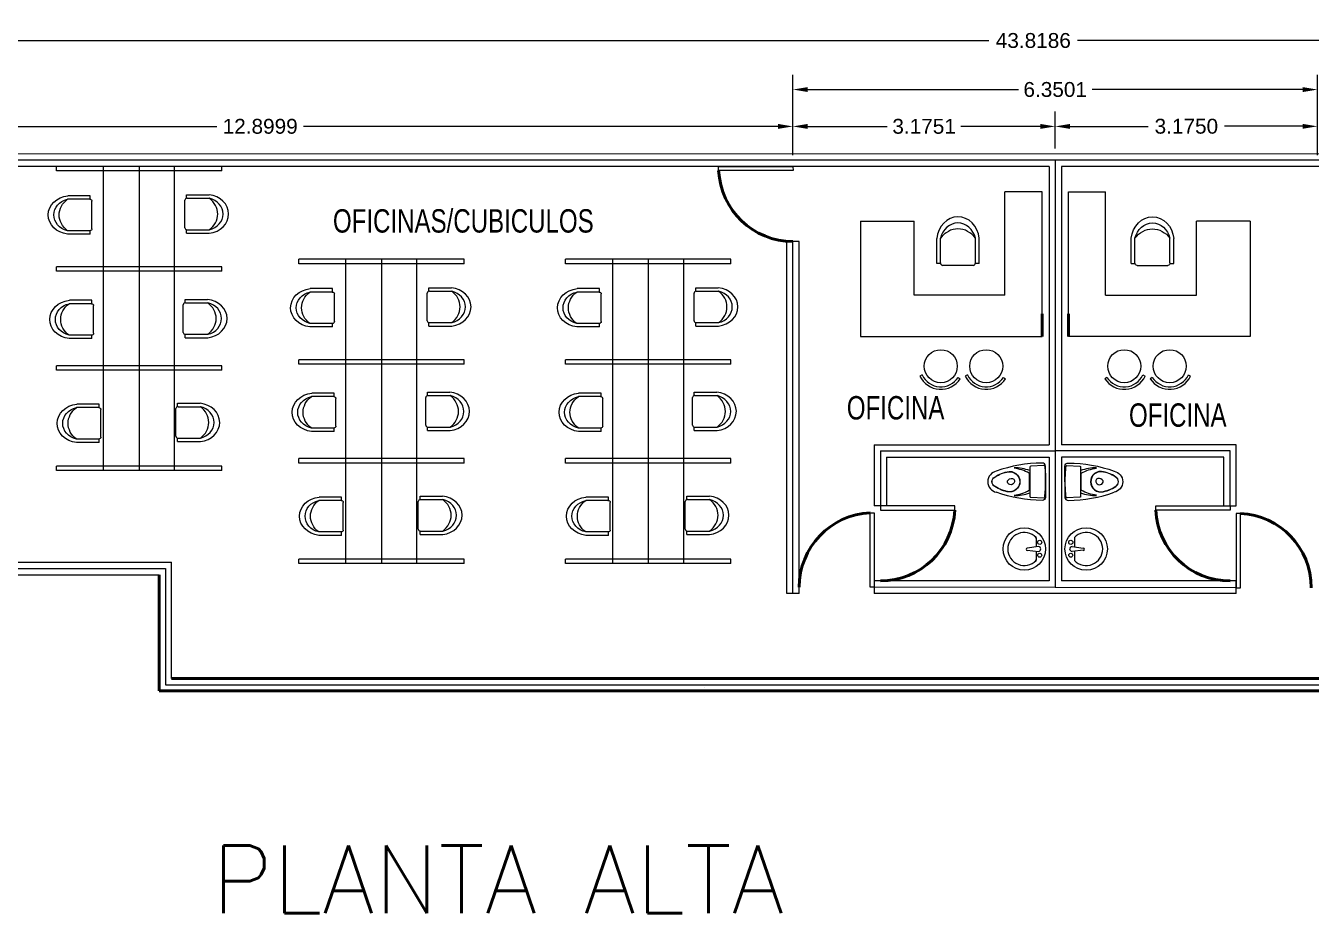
# Model space of a CAD drawing. Header units: millimetres. Extents: x 1263 to 1705, y 1248 to 1444.
# Drawn here: x 1472.57 to 1488.14, y 1385.61 to 1396.36 of the extents above; entities that cross this region are included whole.
import ezdxf

# ---------------------------------------------------------------- set-up
doc = ezdxf.new("R2010")
doc.units = ezdxf.units.MM
doc.header["$PDMODE"] = 34
for name, color, linetype in [('1- muro de carga', 5, 'Continuous'), ('Mezanine', 6, 'Continuous'), ('mobiliario', 8, 'Continuous'), ('MUEBLES', 43, 'Continuous')]:
    doc.layers.add(name, color=color, linetype=linetype)
doc.layers.add('muros', color=5, linetype='Continuous', lineweight=50)
doc.styles.add('ARRAY BASE$0$STYLE1', font='swissc.ttf', dxfattribs={"width": 0.9})
doc.styles.get("Standard").update_dxf_attribs({"font": 'arial.ttf'})
doc.styles.add('TEXTOS', font='romans.shx')
doc.dimstyles.get("Standard").update_dxf_attribs({"dimtxt": 0.18, "dimasz": 0.18, "dimexe": 0.18, "dimexo": 0.0625, "dimgap": 0.09, "dimtad": 0, "dimtih": 1, "dimtoh": 1, "dimdec": 4, "dimzin": 0, "dimdsep": 46, "dimtxsty": 'Standard', "dimcen": 0.09, "dimadec": 0, "dimazin": 0, "dimtfac": 1, "dimtdec": 4, "dimtofl": 0, "dimtmove": 0, "dimatfit": 3, "dimfxl": 1, "dimtolj": 1, "dimtzin": 0, "dimarcsym": 0})

# ---------------------------------------------------------------- blocks, each defined once
blk = doc.blocks.new('*D109')
at = {"color": 0, "lineweight": -2, "transparency": 16777216}
for p, q in [((1468.964, 1394.793), (1468.964, 1395.32)), ((1481.863, 1394.793), (1481.863, 1395.32)), ((1469.144, 1395.14), (1474.888, 1395.14)), ((1481.683, 1395.14), (1475.939, 1395.14))]:
    blk.add_line(p, q, dxfattribs=at)
at = {"color": 0, "transparency": 16777216}
for points in [[(1469.144, 1395.17), (1469.144, 1395.11), (1468.964, 1395.14)], [(1481.683, 1395.17), (1481.683, 1395.11), (1481.863, 1395.14)]]:
    blk.add_solid(points, dxfattribs=at)
at = {"layer": 'Defpoints', "color": 0, "transparency": 16777216}
for p in [(1481.863, 1395.14), (1468.964, 1394.731), (1481.863, 1394.731)]:
    blk.add_point(p, dxfattribs=at)
at = {"color": 0, "transparency": 16777216, "insert": (1475.413, 1395.14), "char_height": 0.18, "attachment_point": 5}
blk.add_mtext('\\A1;12.8999', dxfattribs=at)
blk = doc.blocks.new('*D131')
at = {"color": 0, "lineweight": -2, "transparency": 16777216}
for p, q in [((1481.863, 1394.872), (1481.863, 1395.32)), ((1485.039, 1394.872), (1485.038, 1395.32)), ((1482.043, 1395.14), (1483.005, 1395.14)), ((1484.858, 1395.14), (1483.897, 1395.14))]:
    blk.add_line(p, q, dxfattribs=at)
at = {"color": 0, "transparency": 16777216}
for points in [[(1482.043, 1395.17), (1482.043, 1395.11), (1481.863, 1395.14)], [(1484.858, 1395.17), (1484.858, 1395.11), (1485.038, 1395.14)]]:
    blk.add_solid(points, dxfattribs=at)
at = {"layer": 'Defpoints', "color": 0, "transparency": 16777216}
for p in [(1485.038, 1395.14), (1481.863, 1394.809), (1485.039, 1394.81)]:
    blk.add_point(p, dxfattribs=at)
at = {"color": 0, "transparency": 16777216, "insert": (1483.451, 1395.14), "char_height": 0.18, "attachment_point": 5}
blk.add_mtext('\\A1;3.1751', dxfattribs=at)
blk = doc.blocks.new('*D135')
at = {"color": 0, "lineweight": -2, "transparency": 16777216}
for p, q in [((1481.863, 1394.793), (1481.863, 1395.766)), ((1488.214, 1394.793), (1488.214, 1395.766)), ((1482.043, 1395.586), (1484.592, 1395.586)), ((1488.034, 1395.586), (1485.485, 1395.586))]:
    blk.add_line(p, q, dxfattribs=at)
at = {"color": 0, "transparency": 16777216}
for points in [[(1482.043, 1395.616), (1482.043, 1395.556), (1481.863, 1395.586)], [(1488.034, 1395.616), (1488.034, 1395.556), (1488.214, 1395.586)]]:
    blk.add_solid(points, dxfattribs=at)
at = {"layer": 'Defpoints', "color": 0, "transparency": 16777216}
for p in [(1488.214, 1395.586), (1481.863, 1394.731), (1488.214, 1394.731)]:
    blk.add_point(p, dxfattribs=at)
at = {"color": 0, "transparency": 16777216, "insert": (1485.038, 1395.586), "char_height": 0.18, "attachment_point": 5}
blk.add_mtext('\\A1;6.3501', dxfattribs=at)
blk = doc.blocks.new('*D111')
at = {"color": 0, "lineweight": -2, "transparency": 16777216}
for p, q in [((1485.039, 1394.872), (1485.038, 1395.32)), ((1488.214, 1394.873), (1488.213, 1395.321)), ((1485.218, 1395.14), (1486.163, 1395.14)), ((1488.033, 1395.141), (1487.089, 1395.141))]:
    blk.add_line(p, q, dxfattribs=at)
at = {"color": 0, "transparency": 16777216}
for points in [[(1485.218, 1395.17), (1485.218, 1395.11), (1485.038, 1395.14)], [(1488.033, 1395.171), (1488.033, 1395.111), (1488.213, 1395.141)]]:
    blk.add_solid(points, dxfattribs=at)
at = {"layer": 'Defpoints', "color": 0, "transparency": 16777216}
for p in [(1488.213, 1395.141), (1485.039, 1394.81), (1488.214, 1394.81)]:
    blk.add_point(p, dxfattribs=at)
at = {"color": 0, "transparency": 16777216, "insert": (1486.626, 1395.141), "char_height": 0.18, "attachment_point": 5}
blk.add_mtext('\\A1;3.1750', dxfattribs=at)
blk = doc.blocks.new('*D137')
at = {"color": 0, "lineweight": -2, "transparency": 16777216}
for p, q in [((1462.864, 1394.793), (1462.864, 1396.359)), ((1506.682, 1394.793), (1506.682, 1396.359)), ((1463.044, 1396.179), (1484.236, 1396.179)), ((1506.502, 1396.179), (1485.31, 1396.179))]:
    blk.add_line(p, q, dxfattribs=at)
at = {"color": 0, "transparency": 16777216}
for points in [[(1463.044, 1396.209), (1463.044, 1396.149), (1462.864, 1396.179)], [(1506.502, 1396.209), (1506.502, 1396.149), (1506.682, 1396.179)]]:
    blk.add_solid(points, dxfattribs=at)
at = {"layer": 'Defpoints', "color": 0, "transparency": 16777216}
for p in [(1506.682, 1396.179), (1462.864, 1394.731), (1506.682, 1394.731)]:
    blk.add_point(p, dxfattribs=at)
at = {"color": 0, "transparency": 16777216, "insert": (1484.773, 1396.179), "char_height": 0.18, "attachment_point": 5}
blk.add_mtext('\\A1;43.8186', dxfattribs=at)

msp = doc.modelspace()

# ---------------------------------------------------------------- linework, layer by layer
for p, q in [((1472.94528, 1394.60172), (1472.94528, 1394.65573)), ((1474.94739, 1394.60172), (1474.94739, 1394.65573)), ((1480.96367, 1394.65573), (1481.86352, 1394.65573)), ((1481.86352, 1394.65573), (1481.86367, 1394.60573)), ((1475.87976, 1393.47778), (1475.87976, 1393.53179)), ((1477.88187, 1393.47778), (1477.88187, 1393.53179)), ((1479.1109, 1393.47778), (1479.1109, 1393.53179)), ((1481.11301, 1393.47778), (1481.11301, 1393.53179)), ((1472.94528, 1393.38615), (1472.94528, 1393.44016)), ((1474.94739, 1393.38615), (1474.94739, 1393.44016)), ((1472.94528, 1392.18884), (1472.94528, 1392.24285)), ((1474.94739, 1392.18884), (1474.94739, 1392.24285)), ((1475.87976, 1392.26222), (1475.87976, 1392.31622)), ((1477.88187, 1392.26222), (1477.88187, 1392.31622)), ((1479.1109, 1392.26222), (1479.1109, 1392.31622)), ((1481.11301, 1392.26222), (1481.11301, 1392.31622)), ((1472.94528, 1390.97327), (1472.94528, 1391.02728)), ((1474.94739, 1390.97327), (1474.94739, 1391.02728)), ((1475.87976, 1391.0649), (1475.87976, 1391.11891)), ((1477.88187, 1391.0649), (1477.88187, 1391.11891)), ((1479.1109, 1391.0649), (1479.1109, 1391.11891)), ((1481.11301, 1391.0649), (1481.11301, 1391.11891)), ((1482.92206, 1390.54598), (1482.92191, 1390.49598)), ((1482.92206, 1390.54598), (1482.92191, 1390.49598)), ((1483.82191, 1390.54598), (1482.92206, 1390.54598)), ((1483.82191, 1390.54598), (1482.92206, 1390.54598)), ((1486.25513, 1390.54598), (1487.15498, 1390.54598)), ((1486.25513, 1390.54598), (1487.15498, 1390.54598)), ((1487.15498, 1390.54598), (1487.15513, 1390.49598)), ((1487.15498, 1390.54598), (1487.15513, 1390.49598)), ((1482.84728, 1390.46222), (1482.84728, 1389.56237)), ((1482.84728, 1390.46222), (1482.84728, 1389.56237)), ((1475.87976, 1389.84933), (1475.87976, 1389.90334)), ((1477.88187, 1389.84933), (1477.88187, 1389.90334)), ((1479.1109, 1389.84933), (1479.1109, 1389.90334)), ((1481.11301, 1389.84933), (1481.11301, 1389.90334))]:
    msp.add_line(p, q)
at = {"color": 5}
for p, q in [((1481.93852, 1393.74697), (1481.78852, 1393.74697)), ((1482.99728, 1391.13722), (1484.96352, 1391.13722)), ((1482.99726, 1390.54598), (1482.84726, 1390.54598)), ((1487.07978, 1390.54598), (1487.22978, 1390.54598))]:
    msp.add_line(p, q, dxfattribs=at)
at = {"layer": '1- muro de carga', "lineweight": 25}
msp.add_line((1462.78852, 1394.80573), (1506.77946, 1394.81392), dxfattribs=at)
at = {"layer": 'Mezanine', "ltscale": 2}
for p, q in [((1493.56352, 1394.73073), (1462.86352, 1394.73073)), ((1481.86352, 1389.48716), (1481.86352, 1393.74697))]:
    msp.add_line(p, q, dxfattribs=at)
at = {"layer": 'Mezanine', "color": 6, "ltscale": 2}
for p, q in [((1485.03852, 1394.73073), (1485.03852, 1389.56222)), ((1485.03852, 1394.73073), (1485.03852, 1389.56222)), ((1482.92228, 1391.21222), (1485.03852, 1391.21222)), ((1482.92228, 1391.21222), (1482.92228, 1390.54598)), ((1487.15478, 1391.21222), (1485.03852, 1391.21222)), ((1487.15498, 1390.54598), (1487.15478, 1391.21222)), ((1462.86352, 1389.78858), (1474.26608, 1389.78858)), ((1474.26608, 1389.78858), (1474.26608, 1388.38073)), ((1487.22976, 1389.55608), (1482.84728, 1389.56222)), ((1474.26608, 1388.38073), (1493.56352, 1388.38073))]:
    msp.add_line(p, q, dxfattribs=at)
at = {"layer": 'Mezanine', "color": 5, "ltscale": 2}
for p, q in [((1481.86352, 1394.65573), (1464.01352, 1394.65573)), ((1484.96352, 1394.65573), (1481.86352, 1394.65573)), ((1484.96352, 1394.65573), (1484.96352, 1391.28722)), ((1493.48852, 1394.65573), (1485.11352, 1394.65573)), ((1485.11352, 1394.65573), (1485.11352, 1391.28722)), ((1481.78852, 1389.48709), (1481.78852, 1393.74697)), ((1481.93852, 1389.48724), (1481.93852, 1393.74697)), ((1482.84728, 1391.28722), (1482.84728, 1390.54598)), ((1482.84728, 1391.28722), (1484.96352, 1391.28722)), ((1487.22978, 1391.28722), (1485.11352, 1391.28722)), ((1487.22978, 1390.54598), (1487.22978, 1391.28722)), ((1482.99728, 1391.13722), (1482.99728, 1390.54598)), ((1484.96352, 1391.13722), (1484.96352, 1389.63722)), ((1485.11352, 1391.13722), (1485.11352, 1389.63722)), ((1487.07978, 1391.13722), (1485.11352, 1391.13722)), ((1487.07978, 1390.54598), (1487.07978, 1391.13722)), ((1464.01352, 1389.86358), (1474.34108, 1389.86358)), ((1474.34108, 1388.45573), (1474.34108, 1389.86358)), ((1462.78852, 1389.71358), (1474.19108, 1389.71358)), ((1484.96352, 1389.63722), (1482.84728, 1389.63722)), ((1482.84728, 1389.63722), (1482.84728, 1389.48668)), ((1482.99726, 1389.63722), (1482.99726, 1389.64035)), ((1482.99726, 1389.63722), (1482.99726, 1389.64035)), ((1482.99728, 1389.64035), (1482.99728, 1389.63722)), ((1487.22978, 1389.63722), (1485.11352, 1389.63722)), ((1487.07978, 1389.63722), (1487.07978, 1389.64035)), ((1487.07978, 1389.63722), (1487.07978, 1389.64035)), ((1487.23342, 1389.63722), (1487.22978, 1389.63722)), ((1487.22978, 1389.48397), (1487.22978, 1389.63722)), ((1488.13486, 1389.631), (1488.1385, 1389.631)), ((1481.93852, 1389.48724), (1481.78852, 1389.48709)), ((1487.22978, 1389.48397), (1482.84728, 1389.48668))]:
    msp.add_line(p, q, dxfattribs=at)
at = {"layer": 'Mezanine', "color": 7, "ltscale": 2}
for p, q in [((1474.94739, 1394.65573), (1472.94528, 1394.65573)), ((1474.94739, 1394.60172), (1472.94528, 1394.60172)), ((1473.51731, 1390.97327), (1473.51731, 1394.65573)), ((1473.94634, 1394.65573), (1473.94634, 1390.97327)), ((1474.37536, 1390.97327), (1474.37536, 1394.65573)), ((1480.96367, 1394.60573), (1480.96367, 1394.65573)), ((1481.86367, 1394.60573), (1480.96367, 1394.60573)), ((1484.87942, 1394.34612), (1484.42942, 1394.34612)), ((1484.42942, 1393.09612), (1484.42942, 1394.34612)), ((1484.87942, 1392.59612), (1484.87942, 1394.34612)), ((1485.19762, 1392.59612), (1485.19762, 1394.34612)), ((1485.19762, 1394.34612), (1485.64762, 1394.34612)), ((1485.64762, 1393.09612), (1485.64762, 1394.34612)), ((1482.67942, 1393.99277), (1482.67942, 1392.59612)), ((1482.67942, 1393.99277), (1483.32942, 1393.99277)), ((1483.32942, 1393.09612), (1483.32942, 1393.99277)), ((1486.74762, 1393.09612), (1486.74762, 1393.99277)), ((1487.39762, 1393.99277), (1486.74762, 1393.99277)), ((1487.39762, 1393.99277), (1487.39762, 1392.59612)), ((1477.88187, 1393.53179), (1475.87976, 1393.53179)), ((1476.45179, 1389.84933), (1476.45179, 1393.53179)), ((1476.88081, 1393.53179), (1476.88081, 1389.84933)), ((1477.30984, 1389.84933), (1477.30984, 1393.53179)), ((1481.11301, 1393.53179), (1479.1109, 1393.53179)), ((1479.68293, 1389.84933), (1479.68293, 1393.53179)), ((1480.11195, 1393.53179), (1480.11195, 1389.84933)), ((1480.54098, 1389.84933), (1480.54098, 1393.53179)), ((1474.94739, 1393.44016), (1472.94528, 1393.44016)), ((1474.94739, 1393.38615), (1472.94528, 1393.38615)), ((1477.88187, 1393.47778), (1475.87976, 1393.47778)), ((1481.11301, 1393.47778), (1479.1109, 1393.47778)), ((1484.42942, 1393.09612), (1483.32942, 1393.09612)), ((1485.64762, 1393.09612), (1486.74762, 1393.09612)), ((1482.67942, 1392.59612), (1484.87942, 1392.59612)), ((1487.39762, 1392.59612), (1485.19762, 1392.59612)), ((1474.94739, 1392.24285), (1472.94528, 1392.24285)), ((1477.88187, 1392.31622), (1475.87976, 1392.31622)), ((1477.88187, 1392.26222), (1475.87976, 1392.26222)), ((1481.11301, 1392.31622), (1479.1109, 1392.31622)), ((1481.11301, 1392.26222), (1479.1109, 1392.26222)), ((1474.94739, 1392.18884), (1472.94528, 1392.18884)), ((1474.94739, 1391.02728), (1472.94528, 1391.02728)), ((1477.88187, 1391.11891), (1475.87976, 1391.11891)), ((1477.88187, 1391.0649), (1475.87976, 1391.0649)), ((1481.11301, 1391.11891), (1479.1109, 1391.11891)), ((1481.11301, 1391.0649), (1479.1109, 1391.0649)), ((1474.94739, 1390.97327), (1472.94528, 1390.97327)), ((1483.82191, 1390.49598), (1483.82191, 1390.54598)), ((1483.82191, 1390.49598), (1483.82191, 1390.54598)), ((1486.25513, 1390.49598), (1486.25513, 1390.54598)), ((1486.25513, 1390.49598), (1486.25513, 1390.54598)), ((1482.79728, 1389.56222), (1482.79728, 1390.46222)), ((1482.79728, 1390.46222), (1482.84728, 1390.46222)), ((1482.92191, 1390.49598), (1483.82191, 1390.49598)), ((1482.92191, 1390.49598), (1483.82191, 1390.49598)), ((1487.15513, 1390.49598), (1486.25513, 1390.49598)), ((1487.15513, 1390.49598), (1486.25513, 1390.49598)), ((1487.22976, 1390.4554), (1487.22976, 1389.5554)), ((1487.27976, 1390.4554), (1487.22976, 1390.4554)), ((1487.27976, 1389.5554), (1487.27976, 1390.4554)), ((1477.88187, 1389.90334), (1475.87976, 1389.90334)), ((1481.11301, 1389.90334), (1479.1109, 1389.90334)), ((1477.88187, 1389.84933), (1475.87976, 1389.84933)), ((1481.11301, 1389.84933), (1479.1109, 1389.84933)), ((1482.84728, 1389.56222), (1482.79728, 1389.56222)), ((1487.22976, 1389.5554), (1487.27976, 1389.5554))]:
    msp.add_line(p, q, dxfattribs=at)
at = {"layer": 'mobiliario', "color": 7}
for p, q in [((1483.4266, 1392.13099), (1483.39945, 1392.11823)), ((1483.86318, 1392.10216), (1483.88842, 1392.08594)), ((1483.97655, 1392.13099), (1483.9494, 1392.11823)), ((1484.41313, 1392.10216), (1484.43837, 1392.08594)), ((1485.66391, 1392.10216), (1485.63867, 1392.08594)), ((1486.1005, 1392.13099), (1486.12765, 1392.11823)), ((1486.21386, 1392.10216), (1486.18862, 1392.08594)), ((1486.65045, 1392.13099), (1486.6776, 1392.11823))]:
    msp.add_line(p, q, dxfattribs=at)
for centre in [(1483.65286, 1392.23731), (1484.20281, 1392.23731), (1485.87423, 1392.23731), (1486.42418, 1392.23731)]:
    msp.add_circle(centre, 0.2, dxfattribs=at)
for centre, radius, start, end in [((1483.65286, 1392.23731), 0.28, 205.168527, 327.274896), ((1483.65286, 1392.23731), 0.25, 205.168527, 327.274896), ((1484.20281, 1392.23731), 0.28, 205.168527, 327.274896), ((1484.20281, 1392.23731), 0.25, 205.168527, 327.274896), ((1485.87423, 1392.23731), 0.28, 212.725104, 334.831473), ((1485.87423, 1392.23731), 0.25, 212.725104, 334.831473), ((1486.42418, 1392.23731), 0.28, 212.725104, 334.831473), ((1486.42418, 1392.23731), 0.25, 212.725104, 334.831473)]:
    msp.add_arc(centre, radius, start, end, dxfattribs=at)
at = {"layer": 'MUEBLES', "color": 7}
for p, q in [((1473.35007, 1394.25915), (1473.08079, 1394.25915)), ((1473.35592, 1394.30005), (1473.08369, 1394.30005)), ((1473.35592, 1394.25875), (1473.35592, 1394.30005)), ((1474.52177, 1394.31094), (1474.794, 1394.31094)), ((1474.52177, 1394.26964), (1474.52177, 1394.31094)), ((1474.52762, 1394.27004), (1474.7969, 1394.27004)), ((1473.37656, 1393.9006), (1473.37656, 1394.23597)), ((1474.50113, 1393.91149), (1474.50113, 1394.24686)), ((1473.35007, 1393.87743), (1473.08079, 1393.87743)), ((1473.35592, 1393.83653), (1473.08079, 1393.83653)), ((1473.35592, 1393.83653), (1473.35592, 1393.87743)), ((1474.52177, 1393.84741), (1474.52177, 1393.88831)), ((1474.52177, 1393.84741), (1474.7969, 1393.84741)), ((1474.52762, 1393.88831), (1474.7969, 1393.88831)), ((1483.60389, 1393.48091), (1483.60389, 1393.78306)), ((1483.64928, 1393.4874), (1483.64928, 1393.78628)), ((1484.07297, 1393.4874), (1484.07297, 1393.78628)), ((1484.11836, 1393.48091), (1484.11836, 1393.78628)), ((1485.95868, 1393.48091), (1485.95868, 1393.78628)), ((1486.00408, 1393.4874), (1486.00408, 1393.78628)), ((1486.42776, 1393.4874), (1486.42776, 1393.78628)), ((1486.47316, 1393.48091), (1486.47316, 1393.78306)), ((1483.64972, 1393.48091), (1483.60389, 1393.48091)), ((1484.11836, 1393.48091), (1484.07297, 1393.48091)), ((1485.95868, 1393.48091), (1486.00408, 1393.48091)), ((1486.42732, 1393.48091), (1486.47316, 1393.48091)), ((1484.04724, 1393.458), (1483.67501, 1393.458)), ((1486.0298, 1393.458), (1486.40203, 1393.458)), ((1476.2904, 1393.17611), (1476.01817, 1393.17611)), ((1476.2904, 1393.13482), (1476.2904, 1393.17611)), ((1477.45625, 1393.187), (1477.72848, 1393.187)), ((1477.45625, 1393.1457), (1477.45625, 1393.187)), ((1479.52153, 1393.17611), (1479.2493, 1393.17611)), ((1479.52153, 1393.13482), (1479.52153, 1393.17611)), ((1480.68739, 1393.187), (1480.95962, 1393.187)), ((1480.68739, 1393.1457), (1480.68739, 1393.187)), ((1473.37467, 1393.03483), (1473.10244, 1393.03483)), ((1473.37467, 1392.99354), (1473.37467, 1393.03483)), ((1474.50302, 1393.04572), (1474.77525, 1393.04572)), ((1474.50302, 1393.00442), (1474.50302, 1393.04572)), ((1476.28455, 1393.13521), (1476.01527, 1393.13521)), ((1476.31103, 1392.77667), (1476.31103, 1393.11203)), ((1477.43561, 1392.78755), (1477.43561, 1393.12292)), ((1477.4621, 1393.1461), (1477.73137, 1393.1461)), ((1479.51568, 1393.13521), (1479.24641, 1393.13521)), ((1479.54217, 1392.77667), (1479.54217, 1393.11203)), ((1480.66675, 1392.78755), (1480.66675, 1393.12292)), ((1480.69324, 1393.1461), (1480.96251, 1393.1461)), ((1473.36882, 1392.99393), (1473.09955, 1392.99393)), ((1473.39531, 1392.63539), (1473.39531, 1392.97075)), ((1474.48238, 1392.64627), (1474.48238, 1392.98164)), ((1474.50887, 1393.00482), (1474.77814, 1393.00482)), ((1476.28455, 1392.75349), (1476.01527, 1392.75349)), ((1476.2904, 1392.71259), (1476.01527, 1392.71259)), ((1476.2904, 1392.71259), (1476.2904, 1392.75349)), ((1477.45625, 1392.72348), (1477.45625, 1392.76438)), ((1477.45625, 1392.72348), (1477.73137, 1392.72348)), ((1477.4621, 1392.76438), (1477.73137, 1392.76438)), ((1479.51568, 1392.75349), (1479.24641, 1392.75349)), ((1479.52153, 1392.71259), (1479.24641, 1392.71259)), ((1479.52153, 1392.71259), (1479.52153, 1392.75349)), ((1480.68739, 1392.72348), (1480.68739, 1392.76438)), ((1480.68739, 1392.72348), (1480.96251, 1392.72348)), ((1480.69324, 1392.76438), (1480.96251, 1392.76438)), ((1473.36882, 1392.61221), (1473.09955, 1392.61221)), ((1473.37467, 1392.57131), (1473.09955, 1392.57131)), ((1473.37467, 1392.57131), (1473.37467, 1392.61221)), ((1474.50302, 1392.5822), (1474.50302, 1392.6231)), ((1474.50302, 1392.5822), (1474.77814, 1392.5822)), ((1474.50887, 1392.6231), (1474.77814, 1392.6231)), ((1473.464, 1391.77732), (1473.19177, 1391.77732)), ((1473.464, 1391.73602), (1473.464, 1391.77732)), ((1474.41369, 1391.78821), (1474.68592, 1391.78821)), ((1474.41369, 1391.74691), (1474.41369, 1391.78821)), ((1476.3033, 1391.86999), (1476.03403, 1391.86999)), ((1476.30915, 1391.91089), (1476.03692, 1391.91089)), ((1476.30915, 1391.8696), (1476.30915, 1391.91089)), ((1476.32979, 1391.51145), (1476.32979, 1391.84682)), ((1477.41686, 1391.52234), (1477.41686, 1391.8577)), ((1477.43749, 1391.92178), (1477.70972, 1391.92178)), ((1477.43749, 1391.88049), (1477.43749, 1391.92178)), ((1477.44334, 1391.88088), (1477.71262, 1391.88088)), ((1479.53444, 1391.86999), (1479.26516, 1391.86999)), ((1479.54029, 1391.91089), (1479.26806, 1391.91089)), ((1479.54029, 1391.8696), (1479.54029, 1391.91089)), ((1479.56093, 1391.51145), (1479.56093, 1391.84682)), ((1480.64799, 1391.52234), (1480.64799, 1391.8577)), ((1480.66863, 1391.92178), (1480.94086, 1391.92178)), ((1480.66863, 1391.88049), (1480.66863, 1391.92178)), ((1480.67448, 1391.88088), (1480.94376, 1391.88088)), ((1473.45815, 1391.73642), (1473.18887, 1391.73642)), ((1473.48463, 1391.37787), (1473.48463, 1391.71324)), ((1474.39306, 1391.38876), (1474.39306, 1391.72413)), ((1474.41954, 1391.74731), (1474.68882, 1391.74731)), ((1476.3033, 1391.48827), (1476.03403, 1391.48827)), ((1476.30915, 1391.44737), (1476.30915, 1391.48827)), ((1477.43749, 1391.45826), (1477.43749, 1391.49916)), ((1477.43749, 1391.45826), (1477.71262, 1391.45826)), ((1477.44334, 1391.49916), (1477.71262, 1391.49916)), ((1479.53444, 1391.48827), (1479.26516, 1391.48827)), ((1479.54029, 1391.44737), (1479.54029, 1391.48827)), ((1480.66863, 1391.45826), (1480.66863, 1391.49916)), ((1480.66863, 1391.45826), (1480.94376, 1391.45826)), ((1480.67448, 1391.49916), (1480.94376, 1391.49916)), ((1473.45815, 1391.35469), (1473.18887, 1391.35469)), ((1473.464, 1391.31379), (1473.18887, 1391.31379)), ((1473.464, 1391.31379), (1473.464, 1391.35469)), ((1474.41369, 1391.32468), (1474.41369, 1391.36558)), ((1474.41369, 1391.32468), (1474.68882, 1391.32468)), ((1474.41954, 1391.36558), (1474.68882, 1391.36558)), ((1476.30915, 1391.44737), (1476.03403, 1391.44737)), ((1479.54029, 1391.44737), (1479.26516, 1391.44737)), ((1484.9211, 1390.83885), (1484.9211, 1390.64915)), ((1485.15595, 1390.83885), (1485.15595, 1390.64915)), ((1476.39262, 1390.61248), (1476.12335, 1390.61248)), ((1476.39847, 1390.65338), (1476.12624, 1390.65338)), ((1476.39847, 1390.61208), (1476.39847, 1390.65338)), ((1476.41911, 1390.25393), (1476.41911, 1390.5893)), ((1477.32753, 1390.26482), (1477.32753, 1390.60019)), ((1477.34817, 1390.66427), (1477.6204, 1390.66427)), ((1477.34817, 1390.62297), (1477.34817, 1390.66427)), ((1477.35402, 1390.62337), (1477.6233, 1390.62337)), ((1479.62376, 1390.61248), (1479.35448, 1390.61248)), ((1479.62961, 1390.65338), (1479.35738, 1390.65338)), ((1479.62961, 1390.61208), (1479.62961, 1390.65338)), ((1479.65025, 1390.25393), (1479.65025, 1390.5893)), ((1480.55867, 1390.26482), (1480.55867, 1390.60019)), ((1480.57931, 1390.66427), (1480.85154, 1390.66427)), ((1480.57931, 1390.62297), (1480.57931, 1390.66427)), ((1480.58516, 1390.62337), (1480.85443, 1390.62337)), ((1476.39262, 1390.23076), (1476.12335, 1390.23076)), ((1476.39847, 1390.18986), (1476.39847, 1390.23076)), ((1477.34817, 1390.20074), (1477.34817, 1390.24164)), ((1477.35402, 1390.24164), (1477.6233, 1390.24164)), ((1479.62376, 1390.23076), (1479.35448, 1390.23076)), ((1479.62961, 1390.18986), (1479.62961, 1390.23076)), ((1480.57931, 1390.20074), (1480.57931, 1390.24164)), ((1480.58516, 1390.24164), (1480.85443, 1390.24164)), ((1476.39847, 1390.18986), (1476.12335, 1390.18986)), ((1477.34817, 1390.20074), (1477.6233, 1390.20074)), ((1479.62961, 1390.18986), (1479.35448, 1390.18986)), ((1480.57931, 1390.20074), (1480.85443, 1390.20074)), ((1484.80688, 1390.16469), (1484.80688, 1390.04945)), ((1485.27017, 1390.16469), (1485.27017, 1390.04945)), ((1484.83545, 1390.05329), (1484.69888, 1390.03492)), ((1484.69888, 1390.00979), (1484.83545, 1389.99615)), ((1484.80688, 1389.999), (1484.80688, 1389.88475)), ((1485.2416, 1390.05329), (1485.37816, 1390.03492)), ((1485.37816, 1390.00979), (1485.2416, 1389.99615)), ((1485.27017, 1389.999), (1485.27017, 1389.88475))]:
    msp.add_line(p, q, dxfattribs=at)
for points in [[(1484.91157, 1391.02569, -0.02553737), (1484.9211, 1390.83885), (1484.9211, 1391.02855, 0.44429317), (1484.88052, 1391.0652, 0.08266886), (1484.32348, 1390.96709, 0.13693872), (1484.25345, 1390.92322, 0.185158), (1484.2211, 1390.83885, 0.185158), (1484.25345, 1390.75448, 0.13693872), (1484.32348, 1390.71061)], [(1484.91157, 1391.02569, 0.39974944), (1484.9, 1391.0356), (1484.74198, 1391.02732, 0.39895955), (1484.73107, 1391.01582), (1484.73107, 1390.83885), (1484.73107, 1390.66188, 0.39895955), (1484.74198, 1390.65038), (1484.9, 1390.6421, 0.39974944), (1484.9211, 1390.64915, -0.44429317), (1484.88052, 1390.6125, -0.08266886), (1484.32348, 1390.71061)], [(1484.53949, 1390.6749, 0.10293384), (1484.72304, 1390.73642, 0.26662364), (1484.72647, 1390.74239), (1484.72647, 1390.83885), (1484.72647, 1390.93531, 0.26662364), (1484.72304, 1390.94128, 0.10293384), (1484.53949, 1391.0028)], [(1485.16547, 1391.02569, 0.02553737), (1485.15595, 1390.83885), (1485.15595, 1391.02855, -0.44429317), (1485.19653, 1391.0652, -0.08266886), (1485.75357, 1390.96709, -0.13693872), (1485.8236, 1390.92322, -0.185158), (1485.85595, 1390.83885, -0.185158), (1485.8236, 1390.75448, -0.13693872), (1485.75357, 1390.71061)], [(1485.16547, 1391.02569, -0.39974944), (1485.17704, 1391.0356), (1485.33506, 1391.02732, -0.39895955), (1485.34597, 1391.01582), (1485.34597, 1390.83885), (1485.34597, 1390.66188, -0.39895955), (1485.33506, 1390.65038), (1485.17704, 1390.6421, -0.39974944), (1485.15595, 1390.64915, 0.44429317), (1485.19653, 1390.6125, 0.08266886), (1485.75357, 1390.71061)], [(1485.53755, 1390.6749, -0.10293384), (1485.354, 1390.73642, -0.26662364), (1485.35058, 1390.74239), (1485.35058, 1390.83885), (1485.35058, 1390.93531, -0.26662364), (1485.354, 1390.94128, -0.10293384), (1485.53755, 1391.0028)], [(1484.47956, 1390.71473, -0.12261164), (1484.30655, 1390.7821, -0.27575842), (1484.27267, 1390.83885, -0.27575842), (1484.30655, 1390.8956, -0.12261164), (1484.47956, 1390.96297)], [(1484.47454, 1390.71791, -0.11366283), (1484.31201, 1390.78098, -0.29866623), (1484.27406, 1390.83885, -0.29866623), (1484.31201, 1390.89672, -0.11366283), (1484.47454, 1390.95979)], [(1484.45511, 1390.95904, -0.49236941), (1484.61134, 1390.83885, -0.49236941), (1484.45511, 1390.71867)], [(1484.46016, 1390.95743, -0.4810095), (1484.60857, 1390.83885, -0.4810095), (1484.46016, 1390.72027)], [(1485.62193, 1390.95904, 0.49236941), (1485.46571, 1390.83885, 0.49236941), (1485.62193, 1390.71867)], [(1485.61689, 1390.95743, 0.4810095), (1485.46847, 1390.83885, 0.4810095), (1485.61689, 1390.72027)], [(1485.59748, 1390.71473, 0.12261164), (1485.77049, 1390.7821, 0.27575842), (1485.80437, 1390.83885, 0.27575842), (1485.77049, 1390.8956, 0.12261164), (1485.59748, 1390.96297)], [(1485.6025, 1390.71791, 0.11366283), (1485.76504, 1390.78098, 0.29866623), (1485.80299, 1390.83885, 0.29866623), (1485.76504, 1390.89672, 0.11366283), (1485.6025, 1390.95979)]]:
    msp.add_lwpolyline(points, format="xyb", dxfattribs=at)
for points in [[(1484.45891, 1390.84818, -0.32357867), (1484.52296, 1390.87783, -0.53985065), (1484.53859, 1390.82322, -0.8005085)], [(1485.61813, 1390.84818, 0.32357867), (1485.55408, 1390.87783, 0.53985065), (1485.53846, 1390.82322, 0.8005085)]]:
    msp.add_lwpolyline(points, format="xyb", close=True, dxfattribs=at)
for centre, radius in [((1484.66402, 1390.02472), 0.25714), ((1485.41303, 1390.02472), 0.25714), ((1484.8506, 1390.10527), 0.02526), ((1485.22644, 1390.10527), 0.02526), ((1484.8506, 1389.94949), 0.02401), ((1485.22644, 1389.94949), 0.02401)]:
    msp.add_circle(centre, radius, dxfattribs=at)
for centre, radius, start, end in [((1484.52292, 1390.35961), 0.64893, 71.290609, 88.536327), ((1485.55413, 1390.35961), 0.64893, 91.463673, 108.709391), ((1483.08848, 1390.83861), 1.83261, 354.156131, 0.007594), ((1486.98856, 1390.83861), 1.83261, 179.992406, 185.843869), ((1484.52292, 1391.31809), 0.64893, 271.463673, 288.709391), ((1485.55413, 1391.31809), 0.64893, 251.290609, 268.536327), ((1484.66402, 1390.02472), 0.2, 44.415309, 315.584691), ((1485.41303, 1390.02472), 0.2, 224.415309, 135.584691), ((1484.7783, 1390.15249), 0.02857, 0, 48.189685), ((1485.29874, 1390.15249), 0.02857, 131.810315, 180), ((1484.69888, 1390.02152), 0.0134, 90, 270), ((1484.83545, 1390.02472), 0.02857, 270, 90), ((1485.2416, 1390.02472), 0.02857, 90, 270), ((1485.37816, 1390.02152), 0.0134, 270, 90), ((1484.7783, 1389.89694), 0.02857, 311.810315, 0), ((1485.29874, 1389.89694), 0.02857, 180, 228.189685)]:
    msp.add_arc(centre, radius, start, end, dxfattribs=at)
at = {"layer": 'MUEBLES', "color": 7, "extrusion": (0, 0, -1)}
for centre, major_axis, start_param, end_param in [((1473.11353, 1394.06814), (0.26672, 0), 1.69383332, 4.60028491), ((1473.14026, 1394.06829), (0.22609, 0), 1.83694126, 4.44624405), ((1473.26431, 1394.06829), (0.28506, 0), 2.27024752, 4.01293779), ((1473.35007, 1394.23597), (0.02649, 0), 4.71238898, 6.28318531), ((1486.21575, 1393.74995), (0, -0.29603), 1.69383332, 4.60028491), ((1486.21592, 1393.72028), (0, -0.25094), 1.83694126, 4.44624405), ((1473.35007, 1393.9006), (0.02649, 0), 0, 1.57079633), ((1486.21592, 1393.58258), (0, -0.3164), 2.27024752, 4.01293779), ((1486.0298, 1393.4874), (0, -0.0294), 0, 1.57079633), ((1486.40203, 1393.4874), (0, -0.0294), 4.71238898, 6.28318531), ((1476.048, 1392.9442), (0.26672, 0), 1.69383332, 4.60028491), ((1479.27914, 1392.9442), (0.26672, 0), 1.69383332, 4.60028491), ((1473.13228, 1392.80292), (0.26672, 0), 1.69383332, 4.60028491), ((1476.07473, 1392.94435), (0.22609, 0), 1.83694126, 4.44624405), ((1476.19879, 1392.94435), (0.28506, 0), 2.27024752, 4.01293779), ((1476.28455, 1393.11203), (0.02649, 0), 4.71238898, 6.28318531), ((1479.30587, 1392.94435), (0.22609, 0), 1.83694126, 4.44624405), ((1479.42993, 1392.94435), (0.28506, 0), 2.27024752, 4.01293779), ((1479.51568, 1393.11203), (0.02649, 0), 4.71238898, 6.28318531), ((1473.15901, 1392.80307), (0.22609, 0), 1.83694126, 4.44624405), ((1473.28307, 1392.80307), (0.28506, 0), 2.27024752, 4.01293779), ((1473.36882, 1392.97075), (0.02649, 0), 4.71238898, 6.28318531), ((1476.28455, 1392.77667), (0.02649, 0), 0, 1.57079633), ((1479.51568, 1392.77667), (0.02649, 0), 0, 1.57079633), ((1473.36882, 1392.63539), (0.02649, 0), 0, 1.57079633), ((1473.2216, 1391.54541), (0.26672, 0), 1.69383332, 4.60028491), ((1476.06676, 1391.67898), (0.26672, 0), 1.69383332, 4.60028491), ((1476.09349, 1391.67913), (0.22609, 0), 1.83694126, 4.44624405), ((1476.21755, 1391.67913), (0.28506, 0), 2.27024752, 4.01293779), ((1476.3033, 1391.84682), (0.02649, 0), 4.71238898, 6.28318531), ((1479.2979, 1391.67898), (0.26672, 0), 1.69383332, 4.60028491), ((1479.32463, 1391.67913), (0.22609, 0), 1.83694126, 4.44624405), ((1479.44868, 1391.67913), (0.28506, 0), 2.27024752, 4.01293779), ((1479.53444, 1391.84682), (0.02649, 0), 4.71238898, 6.28318531), ((1473.24834, 1391.54556), (0.22609, 0), 1.83694126, 4.44624405), ((1473.37239, 1391.54556), (0.28506, 0), 2.27024752, 4.01293779), ((1473.45815, 1391.71324), (0.02649, 0), 4.71238898, 6.28318531), ((1476.3033, 1391.51145), (0.02649, 0), 0, 1.57079633), ((1479.53444, 1391.51145), (0.02649, 0), 0, 1.57079633), ((1473.45815, 1391.37787), (0.02649, 0), 0, 1.57079633), ((1476.15608, 1390.42147), (0.26672, 0), 1.69383332, 4.60028491), ((1476.18281, 1390.42162), (0.22609, 0), 1.83694126, 4.44624405), ((1476.30687, 1390.42162), (0.28506, 0), 2.27024752, 4.01293779), ((1476.39262, 1390.5893), (0.02649, 0), 4.71238898, 6.28318531), ((1479.38722, 1390.42147), (0.26672, 0), 1.69383332, 4.60028491), ((1479.41395, 1390.42162), (0.22609, 0), 1.83694126, 4.44624405), ((1479.53801, 1390.42162), (0.28506, 0), 2.27024752, 4.01293779), ((1479.62376, 1390.5893), (0.02649, 0), 4.71238898, 6.28318531), ((1476.39262, 1390.25393), (0.02649, 0), 0, 1.57079633), ((1479.62376, 1390.25393), (0.02649, 0), 0, 1.57079633)]:
    msp.add_ellipse(centre, major_axis=major_axis, ratio=0.875, start_param=start_param, end_param=end_param, dxfattribs=at)
at = {"layer": 'MUEBLES', "color": 7}
for centre, major_axis, start_param, end_param in [((1474.52762, 1394.24686), (-0.02649, 0), 4.71238898, 6.28318531), ((1474.76416, 1394.07903), (-0.26672, 0), 1.69383332, 4.60028491), ((1474.61338, 1394.07918), (-0.28506, 0), 2.27024752, 4.01293779), ((1474.73743, 1394.07918), (-0.22609, 0), 1.83694126, 4.44624405), ((1483.86129, 1393.74995), (0, -0.29603), 1.69383332, 4.60028491), ((1483.86113, 1393.72028), (0, -0.25094), 1.83694126, 4.44624405), ((1474.52762, 1393.91149), (-0.02649, 0), 0, 1.57079633), ((1483.86113, 1393.58258), (0, -0.3164), 2.27024752, 4.01293779), ((1483.67501, 1393.4874), (0, -0.0294), 4.71238898, 6.28318531), ((1484.04724, 1393.4874), (0, -0.0294), 0, 1.57079633), ((1477.69864, 1392.95509), (-0.26672, 0), 1.69383332, 4.60028491), ((1480.92978, 1392.95509), (-0.26672, 0), 1.69383332, 4.60028491), ((1474.74541, 1392.81381), (-0.26672, 0), 1.69383332, 4.60028491), ((1477.4621, 1393.12292), (-0.02649, 0), 4.71238898, 6.28318531), ((1477.54785, 1392.95524), (-0.28506, 0), 2.27024752, 4.01293779), ((1477.67191, 1392.95524), (-0.22609, 0), 1.83694126, 4.44624405), ((1480.69324, 1393.12292), (-0.02649, 0), 4.71238898, 6.28318531), ((1480.77899, 1392.95524), (-0.28506, 0), 2.27024752, 4.01293779), ((1480.90305, 1392.95524), (-0.22609, 0), 1.83694126, 4.44624405), ((1474.50887, 1392.98164), (-0.02649, 0), 4.71238898, 6.28318531), ((1474.59462, 1392.81396), (-0.28506, 0), 2.27024752, 4.01293779), ((1474.71868, 1392.81396), (-0.22609, 0), 1.83694126, 4.44624405), ((1477.4621, 1392.78755), (-0.02649, 0), 0, 1.57079633), ((1480.69324, 1392.78755), (-0.02649, 0), 0, 1.57079633), ((1474.50887, 1392.64627), (-0.02649, 0), 0, 1.57079633), ((1474.65609, 1391.55629), (-0.26672, 0), 1.69383332, 4.60028491), ((1477.44334, 1391.8577), (-0.02649, 0), 4.71238898, 6.28318531), ((1477.67989, 1391.68987), (-0.26672, 0), 1.69383332, 4.60028491), ((1477.5291, 1391.69002), (-0.28506, 0), 2.27024752, 4.01293779), ((1477.65316, 1391.69002), (-0.22609, 0), 1.83694126, 4.44624405), ((1480.67448, 1391.8577), (-0.02649, 0), 4.71238898, 6.28318531), ((1480.91102, 1391.68987), (-0.26672, 0), 1.69383332, 4.60028491), ((1480.76023, 1391.69002), (-0.28506, 0), 2.27024752, 4.01293779), ((1480.88429, 1391.69002), (-0.22609, 0), 1.83694126, 4.44624405), ((1474.41954, 1391.72413), (-0.02649, 0), 4.71238898, 6.28318531), ((1474.5053, 1391.55644), (-0.28506, 0), 2.27024752, 4.01293779), ((1474.62935, 1391.55644), (-0.22609, 0), 1.83694126, 4.44624405), ((1477.44334, 1391.52234), (-0.02649, 0), 0, 1.57079633), ((1480.67448, 1391.52234), (-0.02649, 0), 0, 1.57079633), ((1474.41954, 1391.38876), (-0.02649, 0), 0, 1.57079633), ((1477.35402, 1390.60019), (-0.02649, 0), 4.71238898, 6.28318531), ((1477.59056, 1390.43236), (-0.26672, 0), 1.69383332, 4.60028491), ((1477.43977, 1390.43251), (-0.28506, 0), 2.27024752, 4.01293779), ((1477.56383, 1390.43251), (-0.22609, 0), 1.83694126, 4.44624405), ((1480.58516, 1390.60019), (-0.02649, 0), 4.71238898, 6.28318531), ((1480.8217, 1390.43236), (-0.26672, 0), 1.69383332, 4.60028491), ((1480.67091, 1390.43251), (-0.28506, 0), 2.27024752, 4.01293779), ((1480.79497, 1390.43251), (-0.22609, 0), 1.83694126, 4.44624405), ((1477.35402, 1390.26482), (-0.02649, 0), 0, 1.57079633), ((1480.58516, 1390.26482), (-0.02649, 0), 0, 1.57079633)]:
    msp.add_ellipse(centre, major_axis=major_axis, ratio=0.875, start_param=start_param, end_param=end_param, dxfattribs=at)
at = {"layer": 'muros', "ltscale": 2}
for points in [[(1484.87942, 1392.87112), (1484.87942, 1392.59612)], [(1485.19762, 1392.87112), (1485.19762, 1392.59612)], [(1474.19108, 1388.30573), (1474.19108, 1389.71358)], [(1474.34108, 1388.45573), (1493.48852, 1388.45573)], [(1487.13852, 1388.30573), (1474.19108, 1388.30573)], [(1493.63852, 1388.30573), (1487.13852, 1388.30573)]]:
    msp.add_lwpolyline(points, dxfattribs=at)
for points in [[(1480.78852, 1388.3535), (1480.78852, 1388.3535)], [(1487.28852, 1388.30573), (1487.28852, 1388.30573)]]:
    msp.add_lwpolyline(points, close=True, dxfattribs=at)
at = {"layer": 'muros', "color": 7, "ltscale": 2}
for centre, start, end in [((1481.86332, 1394.6476), 182.66444, 270), ((1482.83915, 1389.56257), 92.66444, 180), ((1482.92226, 1390.53785), 270, 357.33556), ((1482.92226, 1390.53785), 270, 357.33556), ((1487.15478, 1390.53785), 182.66444, 270), ((1487.15478, 1390.53785), 182.66444, 270), ((1487.23789, 1389.55575), 0, 87.33556)]:
    msp.add_arc(centre, 0.90063, start, end, dxfattribs=at)

# ---------------------------------------------------------------- texts
for s, width, gutter_width, insert, char_height, attachment_point, style in [('OFICINAS/CUBICULOS', 0.7342347, 1.41339, (1476.29376, 1393.85083), 0.2826777, 7, 'ARRAY BASE$0$STYLE1'), ('OFICINA', 0.7342347, 1.41339, (1482.51509, 1391.58865), 0.282678, 7, 'ARRAY BASE$0$STYLE1'), ('OFICINA', 0.7342347, 1.41339, (1485.93132, 1391.50037), 0.282678, 7, 'ARRAY BASE$0$STYLE1'), ('PLANTA ALTA', 128.2151141, 4.10084, (1474.82922, 1386.43498), 0.8201678, 1, 'TEXTOS')]:
    msp.add_mtext_dynamic_manual_height_columns(s, width=width, gutter_width=gutter_width, heights=[0], dxfattribs=dict(insert=insert, char_height=char_height, attachment_point=attachment_point, style=style))

# ---------------------------------------------------------------- dimensions: what is measured, and where the dimension line sits
at = {"color": 18, "true_color": 0x000000}
for base, p1, p2, picture, middle in [((1506.682166, 1396.17889), (1462.863522, 1394.73073), (1506.682166, 1394.73073), '*D137', (1484.772844, 1396.17889)), ((1488.21352, 1395.58585), (1481.86342, 1394.73073), (1488.21352, 1394.73073), '*D135', (1485.03847, 1395.58585)), ((1481.86342, 1395.13964), (1468.96352, 1394.73073), (1481.86342, 1394.73073), '*D109', (1475.41347, 1395.13964))]:
    dim = msp.add_linear_dim(base=base, p1=p1, p2=p2, dimstyle='Standard', dxfattribs=at)
    dim.commit()
    dim.dimension.update_dxf_attribs({"geometry": picture, "text_midpoint": middle})
for p1, p2, picture, middle in [((1481.86342, 1394.80928), (1485.03852, 1394.80987), '*D131', (1483.45091, 1395.13993)), ((1485.03852, 1394.80987), (1488.21352, 1394.81046), '*D111', (1486.62596, 1395.14052))]:
    dim = msp.add_aligned_dim(p1=p1, p2=p2, distance=0.33036, dimstyle='Standard', dxfattribs=at)
    dim.commit()
    dim.dimension.update_dxf_attribs({"geometry": picture, "text_midpoint": middle})

doc.saveas('drawing.dxf')
